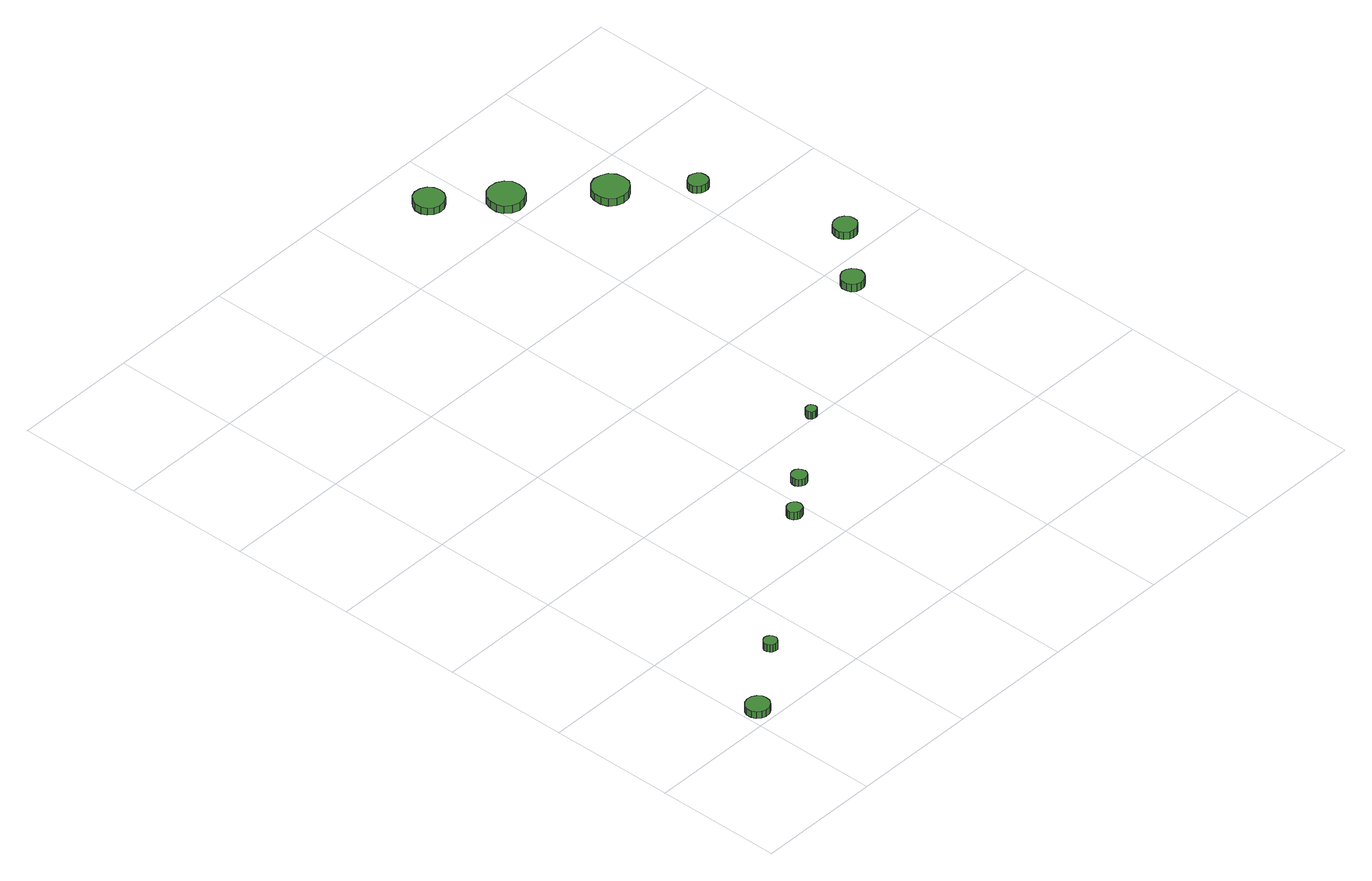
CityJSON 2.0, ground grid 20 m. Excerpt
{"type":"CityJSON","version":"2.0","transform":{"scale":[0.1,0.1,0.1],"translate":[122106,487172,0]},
"CityObjects":{
"tree1":{"type":"SolitaryVegetationObject","attributes":{"function":"something"},"geometry":[{"type":"MultiSurface","lod":"1","boundaries":[[[0,1,2,3,4,5,6,7,8,9,10,11,12,13,14]],[[15,16,17,18,19,20,21,22,23,24,25,26,27,28,29]],[[0,29,28,1]],[[1,28,27,2]],[[2,27,26,3]],[[3,26,25,4]],[[4,25,24,5]],[[5,24,23,6]],[[6,23,22,7]],[[7,22,21,8]],[[8,21,20,9]],[[9,20,19,10]],[[10,19,18,11]],[[11,18,17,12]],[[12,17,16,13]],[[13,16,15,14]],[[14,15,29,0]]]}]},
"tree2":{"type":"SolitaryVegetationObject","attributes":{"function":"something"},"geometry":[{"type":"MultiSurface","lod":"1","boundaries":[[[30,31,32,33,34,35,36,37,38,39,40,41,42,43,44]],[[45,46,47,48,49,50,51,52,53,54,55,56,57,58,59]],[[30,59,58,31]],[[31,58,57,32]],[[32,57,56,33]],[[33,56,55,34]],[[34,55,54,35]],[[35,54,53,36]],[[36,53,52,37]],[[37,52,51,38]],[[38,51,50,39]],[[39,50,49,40]],[[40,49,48,41]],[[41,48,47,42]],[[42,47,46,43]],[[43,46,45,44]],[[44,45,59,30]]]}]},
"tree3":{"type":"SolitaryVegetationObject","attributes":{"function":"something"},"geometry":[{"type":"MultiSurface","lod":"1","boundaries":[[[60,61,62,63,64,65,66,67,68,69,70,71,72,73,74]],[[75,76,77,78,79,80,81,82,83,84,85,86,87,88,89]],[[60,89,88,61]],[[61,88,87,62]],[[62,87,86,63]],[[63,86,85,64]],[[64,85,84,65]],[[65,84,83,66]],[[66,83,82,67]],[[67,82,81,68]],[[68,81,80,69]],[[69,80,79,70]],[[70,79,78,71]],[[71,78,77,72]],[[72,77,76,73]],[[73,76,75,74]],[[74,75,89,60]]]}]},
"tree4":{"type":"SolitaryVegetationObject","attributes":{"function":"something"},"geometry":[{"type":"MultiSurface","lod":"1","boundaries":[[[90,91,92,93,94,95,96,97,98,99,100,101,102,103,104]],[[105,106,107,108,109,110,111,112,113,114,115,116,117,118,119]],[[90,119,118,91]],[[91,118,117,92]],[[92,117,116,93]],[[93,116,115,94]],[[94,115,114,95]],[[95,114,113,96]],[[96,113,112,97]],[[97,112,111,98]],[[98,111,110,99]],[[99,110,109,100]],[[100,109,108,101]],[[101,108,107,102]],[[102,107,106,103]],[[103,106,105,104]],[[104,105,119,90]]]}]},
"tree5":{"type":"SolitaryVegetationObject","attributes":{"function":"something"},"geometry":[{"type":"MultiSurface","lod":"1","boundaries":[[[120,121,122,123,124,125,126,127,128,129,130,131,132,133,134]],[[135,136,137,138,139,140,141,142,143,144,145,146,147,148,149]],[[120,149,148,121]],[[121,148,147,122]],[[122,147,146,123]],[[123,146,145,124]],[[124,145,144,125]],[[125,144,143,126]],[[126,143,142,127]],[[127,142,141,128]],[[128,141,140,129]],[[129,140,139,130]],[[130,139,138,131]],[[131,138,137,132]],[[132,137,136,133]],[[133,136,135,134]],[[134,135,149,120]]]}]},
"tree6":{"type":"SolitaryVegetationObject","attributes":{"function":"something"},"geometry":[{"type":"MultiSurface","lod":"1","boundaries":[[[150,151,152,153,154,155,156,157,158,159,160,161,162,163,164]],[[165,166,167,168,169,170,171,172,173,174,175,176,177,178,179]],[[150,179,178,151]],[[151,178,177,152]],[[152,177,176,153]],[[153,176,175,154]],[[154,175,174,155]],[[155,174,173,156]],[[156,173,172,157]],[[157,172,171,158]],[[158,171,170,159]],[[159,170,169,160]],[[160,169,168,161]],[[161,168,167,162]],[[162,167,166,163]],[[163,166,165,164]],[[164,165,179,150]]]}]},
"tree7":{"type":"SolitaryVegetationObject","attributes":{"function":"something"},"geometry":[{"type":"MultiSurface","lod":"1","boundaries":[[[180,181,182,183,184,185,186,187,188,189,190,191,192,193,194]],[[195,196,197,198,199,200,201,202,203,204,205,206,207,208,209]],[[180,209,208,181]],[[181,208,207,182]],[[182,207,206,183]],[[183,206,205,184]],[[184,205,204,185]],[[185,204,203,186]],[[186,203,202,187]],[[187,202,201,188]],[[188,201,200,189]],[[189,200,199,190]],[[190,199,198,191]],[[191,198,197,192]],[[192,197,196,193]],[[193,196,195,194]],[[194,195,209,180]]]}]},
"tree8":{"type":"SolitaryVegetationObject","attributes":{"function":"something"},"geometry":[{"type":"MultiSurface","lod":"1","boundaries":[[[210,211,212,213,214,215,216,217,218,219,220,221,222,223,224]],[[225,226,227,228,229,230,231,232,233,234,235,236,237,238,239]],[[210,239,238,211]],[[211,238,237,212]],[[212,237,236,213]],[[213,236,235,214]],[[214,235,234,215]],[[215,234,233,216]],[[216,233,232,217]],[[217,232,231,218]],[[218,231,230,219]],[[219,230,229,220]],[[220,229,228,221]],[[221,228,227,222]],[[222,227,226,223]],[[223,226,225,224]],[[224,225,239,210]]]}]},
"tree9":{"type":"SolitaryVegetationObject","attributes":{"function":"something"},"geometry":[{"type":"MultiSurface","lod":"1","boundaries":[[[240,241,242,243,244,245,246,247,248,249,250,251,252,253,254]],[[255,256,257,258,259,260,261,262,263,264,265,266,267,268,269]],[[240,269,268,241]],[[241,268,267,242]],[[242,267,266,243]],[[243,266,265,244]],[[244,265,264,245]],[[245,264,263,246]],[[246,263,262,247]],[[247,262,261,248]],[[248,261,260,249]],[[249,260,259,250]],[[250,259,258,251]],[[251,258,257,252]],[[252,257,256,253]],[[253,256,255,254]],[[254,255,269,240]]]}]},
"tree10":{"type":"SolitaryVegetationObject","attributes":{"function":"something"},"geometry":[{"type":"MultiSurface","lod":"1","boundaries":[[[270,271,272,273,274,275,276,277,278,279,280,281,282,283,284]],[[285,286,287,288,289,290,291,292,293,294,295,296,297,298,299]],[[270,299,298,271]],[[271,298,297,272]],[[272,297,296,273]],[[273,296,295,274]],[[274,295,294,275]],[[275,294,293,276]],[[276,293,292,277]],[[277,292,291,278]],[[278,291,290,279]],[[279,290,289,280]],[[280,289,288,281]],[[281,288,287,282]],[[282,287,286,283]],[[283,286,285,284]],[[284,285,299,270]]]}]},
"tree11":{"type":"SolitaryVegetationObject","attributes":{"function":"something"},"geometry":[{"type":"MultiSurface","lod":"1","boundaries":[[[300,301,302,303,304,305,306,307,308,309,310,311,312,313,314]],[[315,316,317,318,319,320,321,322,323,324,325,326,327,328,329]],[[300,329,328,301]],[[301,328,327,302]],[[302,327,326,303]],[[303,326,325,304]],[[304,325,324,305]],[[305,324,323,306]],[[306,323,322,307]],[[307,322,321,308]],[[308,321,320,309]],[[309,320,319,310]],[[310,319,318,311]],[[311,318,317,312]],[[312,317,316,313]],[[313,316,315,314]],[[314,315,329,300]]]}]}
},
"vertices":[
[40,25,16],[39,32,16],[34,38,16],[28,42,16],[20,43,16],[13,41,16],[7,36,16],[4,29,16],[4,21,16],[7,14,16],[13,9,16],[20,7,16],[28,8,16],[34,11,16],[39,18,16],[39,18,4],[34,11,4],[28,8,4],[20,7,4],[13,9,4],[7,14,4],[4,21,4],[4,29,4],[7,36,4],[13,41,4],[20,43,4],[28,42,4],[34,38,4],[39,32,4],[40,25,4],
[145,102,20],[144,106,20],[141,110,20],[138,112,20],[133,113,20],[129,111,20],[126,108,20],[124,104,20],[124,100,20],[126,96,20],[129,93,20],[133,92,20],[138,92,20],[141,94,20],[144,98,20],[144,98,7],[141,94,7],[138,92,7],[133,92,7],[129,93,7],[126,96,7],[124,100,7],[124,104,7],[126,108,7],[129,111,7],[133,113,7],[138,112,7],[141,110,7],[144,106,7],[145,102,7],
[388,274,20],[387,279,20],[384,283,20],[380,285,20],[375,286,20],[370,284,20],[366,281,20],[364,276,20],[364,272,20],[366,267,20],[370,264,20],[375,262,20],[380,263,20],[384,265,20],[387,269,20],[387,269,7],[384,265,7],[380,263,7],[375,262,7],[370,264,7],[366,267,7],[364,272,7],[364,276,7],[366,281,7],[370,284,7],[375,286,7],[380,285,7],[384,283,7],[387,279,7],[388,274,7],
[448,319,18],[447,324,18],[444,328,18],[440,331,18],[435,331,18],[430,330,18],[426,326,18],[424,322,18],[424,317,18],[426,312,18],[430,309,18],[435,307,18],[440,308,18],[444,310,18],[447,314,18],[447,314,6],[444,310,6],[440,308,6],[435,307,6],[430,309,6],[426,312,6],[424,317,6],[424,322,6],[426,326,6],[430,330,6],[435,331,6],[440,331,6],[444,328,6],[447,324,6],[448,319,6],
[563,403,20],[562,406,20],[560,409,20],[557,411,20],[554,411,20],[550,410,20],[548,408,20],[546,405,20],[546,401,20],[548,398,20],[550,396,20],[554,395,20],[557,395,20],[560,397,20],[562,400,20],[562,400,7],[560,397,7],[557,395,7],[554,395,7],[550,396,7],[548,398,7],[546,401,7],[546,405,7],[548,408,7],[550,410,7],[554,411,7],[557,411,7],[560,409,7],[562,406,7],[563,403,7],
[571,1116,15],[569,1126,15],[563,1134,15],[554,1139,15],[544,1140,15],[535,1137,15],[528,1130,15],[524,1121,15],[524,1111,15],[528,1102,15],[535,1096,15],[544,1093,15],[554,1094,15],[563,1099,15],[569,1107,15],[569,1107,3],[563,1099,3],[554,1094,3],[544,1093,3],[535,1096,3],[528,1102,3],[524,1111,3],[524,1121,3],[528,1130,3],[535,1137,3],[544,1140,3],[554,1139,3],[563,1134,3],[569,1126,3],[571,1116,3],
[654,1042,15],[652,1054,15],[645,1063,15],[635,1069,15],[623,1070,15],[612,1067,15],[603,1059,15],[599,1048,15],[599,1036,15],[603,1026,15],[612,1018,15],[623,1014,15],[635,1016,15],[645,1021,15],[652,1031,15],[652,1031,2],[645,1021,2],[635,1016,2],[623,1014,2],[612,1018,2],[603,1026,2],[599,1036,2],[599,1048,2],[603,1059,2],[612,1067,2],[623,1070,2],[635,1069,2],[645,1063,2],[652,1054,2],[654,1042,2],
[829,556,19],[827,563,19],[823,569,19],[816,573,19],[809,574,19],[802,571,19],[796,566,19],[793,560,19],[793,552,19],[796,545,19],[802,540,19],[809,538,19],[816,539,19],[823,543,19],[827,549,19],[827,549,6],[823,543,6],[816,539,6],[809,538,6],[802,540,6],[796,545,6],[793,552,6],[793,560,6],[796,566,6],[802,571,6],[809,574,6],[816,573,6],[823,569,6],[827,563,6],[829,556,6],
[763,944,16],[761,955,16],[754,965,16],[744,970,16],[732,972,16],[721,968,16],[712,960,16],[708,950,16],[708,938,16],[712,927,16],[721,919,16],[732,916,16],[744,917,16],[754,923,16],[761,932,16],[761,932,3],[754,923,3],[744,917,3],[732,916,3],[721,919,3],[712,927,3],[708,938,3],[708,950,3],[712,960,3],[721,968,3],[732,972,3],[744,970,3],[754,965,3],[761,955,3],[763,944,3],
[907,640,20],[906,647,20],[901,653,20],[895,657,20],[887,658,20],[880,656,20],[874,651,20],[871,644,20],[871,636,20],[874,629,20],[880,624,20],[887,622,20],[895,623,20],[901,627,20],[906,633,20],[906,633,7],[901,627,7],[895,623,7],[887,622,7],[880,624,7],[874,629,7],[871,636,7],[871,644,7],[874,651,7],[880,656,7],[887,658,7],[895,657,7],[901,653,7],[906,647,7],[907,640,7],
[840,860,19],[839,866,19],[835,871,19],[830,874,19],[824,875,19],[818,873,19],[813,869,19],[810,863,19],[810,856,19],[813,851,19],[818,847,19],[824,845,19],[830,845,19],[835,848,19],[839,853,19],[839,853,6],[835,848,6],[830,845,6],[824,845,6],[818,847,6],[813,851,6],[810,856,6],[810,863,6],[813,869,6],[818,873,6],[824,875,6],[830,874,6],[835,871,6],[839,866,6],[840,860,6]
]}
